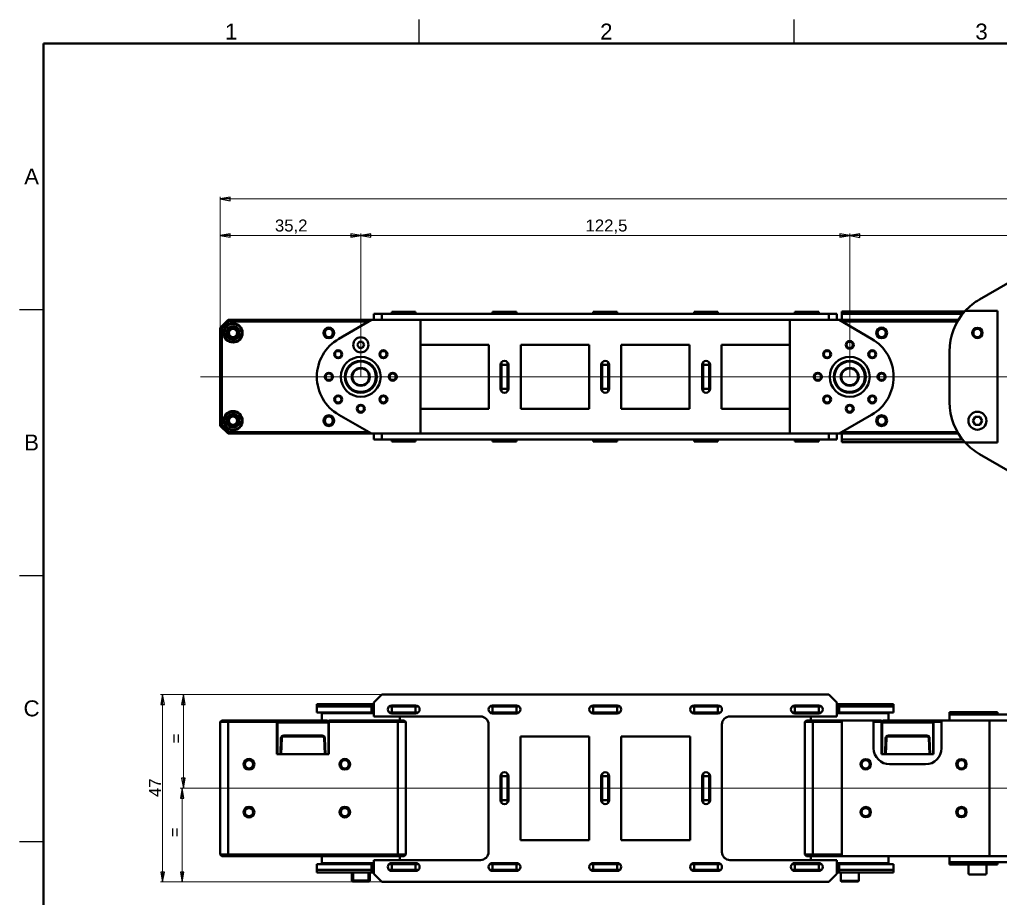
# Model space of a CAD drawing. Header units: millimetres. Extents: x 0 to 590, y 4 to 416.
# Drawn here: x 14 to 259.7, y 195.7 to 416 of the extents above; entities that cross this region are included whole.
import ezdxf

# ---------------------------------------------------------------- set-up
doc = ezdxf.new("R2010")
doc.units = ezdxf.units.MM
doc.linetypes.add('CHAIN', pattern=[0.3543, 0.2362, -0.0295, 0.0591, -0.0295])
for name, color, linetype, lineweight in [('Centerline(INTECO)', 7, 'CHAIN', 18), ('Dimensions(INTECO)', 7, 'Continuous', 25), ('Sketch Geometry(INTECO)', 7, 'Continuous', 50), ('Symbols(INTECO)', 7, 'Continuous', 18)]:
    doc.layers.add(name, color=color, linetype=linetype, lineweight=lineweight)
doc.layers.add('Visible Edges(INTECO)', color=7, linetype='Continuous', lineweight=50, true_color=0x262659)
doc.styles.add('Current-ISO-INTECO', font='arial.ttf')
doc.styles.add('Current-ISO-INTECODimensionsText', font='arial.ttf')
doc.dimstyles.new('ISO - INTECO', dxfattribs={"dimtxt": 3, "dimasz": 2.5, "dimexe": 0.5, "dimexo": 0, "dimgap": 0.4, "dimtad": 1, "dimrnd": 1e-08, "dimzin": 0, "dimtxsty": 'Current-ISO-INTECODimensionsText', "dimblk": 'Filled-3', "dimcen": 0.09, "dimdle": 7, "dimclrd": 7, "dimclre": 7, "dimclrt": 7, "dimadec": 1, "dimazin": 0, "dimtfac": 0.666667, "dimtmove": 0, "dimatfit": 3, "dimfxl": 1, "dimtolj": 1, "dimlwd": 15, "dimlwe": 15, "dimarcsym": 0})

# ---------------------------------------------------------------- blocks, each defined once
blk = doc.blocks.new('Borders INTECO Okvir')
at = {"layer": 'Sketch Geometry(INTECO)', "lineweight": 25}
for p, q in [((114, 416), (114, 410)), ((208, 416), (208, 410)), ((14, 343.33), (20, 343.33)), ((14, 276.67), (20, 276.67)), ((14, 210), (20, 210))]:
    blk.add_line(p, q, dxfattribs=at)
at = {"layer": 'Sketch Geometry(INTECO)'}
for p, q in [((584, 410), (20, 410)), ((20, 410), (20, 10))]:
    blk.add_line(p, q, dxfattribs=at)
at = {"layer": 'Symbols(INTECO)', "color": 7, "char_height": 4, "style": 'Current-ISO-INTECO'}
for s, insert, attachment_point in [('\\fArial|b0|i0;\\H4.0000;1', (67, 415), 2), ('\\fArial|b0|i0;\\H4.0000;2', (161, 415), 2), ('\\fArial|b0|i0;\\H4.0000;3', (255, 415), 2), ('\\fArial|b0|i0;\\H4.0000;A', (17, 376.67), 5), ('\\fArial|b0|i0;\\H4.0000;B', (17, 310), 5), ('\\fArial|b0|i0;\\H4.0000;C', (17, 243.33), 5)]:
    blk.add_mtext(s, dxfattribs=dict(at, insert=insert, attachment_point=attachment_point))
blk = doc.blocks.new('Filled-3')
at = {"color": 0}
for p, q in [((0, 0), (-1, 0.18)), ((-1, 0.18), (-1, -0.18)), ((-1, 0), (0, 0)), ((-1, -0.18), (0, 0))]:
    blk.add_line(p, q, dxfattribs=at)
at = {"color": 0, "flags": 128}
blk.add_lwpolyline([(-1, -0.18), (0, 0), (-1, 0.18), (-1, -0.18)], dxfattribs=at)
at = {"color": 0}
blk.add_solid([(-1, -0.18), (0, 0), (-1, 0.18), (-1, -0.18)], dxfattribs=at)
blk = doc.blocks.new('*D26')
at = {"layer": 'Defpoints', "color": 0, "linetype": 'Continuous', "transparency": 16777216}
for p in [(541.73, 371.06), (541.73, 343.06), (64.23, 338.71)]:
    blk.add_point(p, dxfattribs=at)
at = {"layer": 'Dimensions(INTECO)', "color": 7, "linetype": 'Continuous', "lineweight": 15, "transparency": 16777216}
for p, q in [((64.23, 338.71), (64.23, 371.56)), ((66.73, 371.06), (539.23, 371.06)), ((541.73, 343.06), (541.73, 371.56))]:
    blk.add_line(p, q, dxfattribs=at)
at = {"layer": 'Dimensions(INTECO)', "color": 7, "linetype": 'Continuous', "lineweight": 15, "transparency": 16777216, "xscale": 2.5, "yscale": 2.5, "zscale": 2.5, "rotation": 180}
blk.add_blockref('Filled-3', (64.23, 371.06), dxfattribs=at)
at = {"layer": 'Dimensions(INTECO)', "color": 7, "linetype": 'Continuous', "lineweight": 15, "transparency": 16777216, "xscale": 2.5, "yscale": 2.5, "zscale": 2.5}
blk.add_blockref('Filled-3', (541.73, 371.06), dxfattribs=at)
at = {"layer": 'Dimensions(INTECO)', "color": 7, "linetype": 'Continuous', "lineweight": 18, "transparency": 16777216, "insert": (299.6, 374.53), "char_height": 3, "attachment_point": 1, "style": 'Current-ISO-INTECODimensionsText'}
blk.add_mtext('\\A1;478', dxfattribs=at)
blk = doc.blocks.new('*D27')
at = {"layer": 'Defpoints', "color": 0, "linetype": 'Continuous', "transparency": 16777216}
for p in [(99.48, 361.89), (64.23, 338.71), (99.48, 326.46)]:
    blk.add_point(p, dxfattribs=at)
at = {"layer": 'Dimensions(INTECO)', "color": 7, "linetype": 'Continuous', "lineweight": 15, "transparency": 16777216}
for p, q in [((64.23, 338.71), (64.23, 362.39)), ((66.73, 361.89), (96.98, 361.89)), ((99.48, 326.46), (99.48, 362.39))]:
    blk.add_line(p, q, dxfattribs=at)
at = {"layer": 'Dimensions(INTECO)', "color": 7, "linetype": 'Continuous', "lineweight": 15, "transparency": 16777216, "xscale": 2.5, "yscale": 2.5, "zscale": 2.5, "rotation": 180}
blk.add_blockref('Filled-3', (64.23, 361.89), dxfattribs=at)
at = {"layer": 'Dimensions(INTECO)', "color": 7, "linetype": 'Continuous', "lineweight": 15, "transparency": 16777216, "xscale": 2.5, "yscale": 2.5, "zscale": 2.5}
blk.add_blockref('Filled-3', (99.48, 361.89), dxfattribs=at)
at = {"layer": 'Dimensions(INTECO)', "color": 7, "linetype": 'Continuous', "lineweight": 18, "transparency": 16777216, "insert": (77.97, 365.89), "char_height": 3, "attachment_point": 1, "style": 'Current-ISO-INTECODimensionsText'}
blk.add_mtext('\\A1;35,2', dxfattribs=at)
blk = doc.blocks.new('*D28')
at = {"layer": 'Defpoints', "color": 0, "linetype": 'Continuous', "transparency": 16777216}
for p in [(221.98, 361.89), (99.48, 326.46), (221.98, 326.46)]:
    blk.add_point(p, dxfattribs=at)
at = {"layer": 'Dimensions(INTECO)', "color": 7, "linetype": 'Continuous', "lineweight": 15, "transparency": 16777216}
for p, q in [((99.48, 326.46), (99.48, 362.39)), ((101.98, 361.89), (219.48, 361.89)), ((221.98, 326.46), (221.98, 362.39))]:
    blk.add_line(p, q, dxfattribs=at)
at = {"layer": 'Dimensions(INTECO)', "color": 7, "linetype": 'Continuous', "lineweight": 15, "transparency": 16777216, "xscale": 2.5, "yscale": 2.5, "zscale": 2.5, "rotation": 180}
blk.add_blockref('Filled-3', (99.48, 361.89), dxfattribs=at)
at = {"layer": 'Dimensions(INTECO)', "color": 7, "linetype": 'Continuous', "lineweight": 15, "transparency": 16777216, "xscale": 2.5, "yscale": 2.5, "zscale": 2.5}
blk.add_blockref('Filled-3', (221.98, 361.89), dxfattribs=at)
at = {"layer": 'Dimensions(INTECO)', "color": 7, "linetype": 'Continuous', "lineweight": 18, "transparency": 16777216, "insert": (155.79, 365.89), "char_height": 3, "attachment_point": 1, "style": 'Current-ISO-INTECODimensionsText'}
blk.add_mtext('\\A1;122,5', dxfattribs=at)
blk = doc.blocks.new('*D29')
at = {"layer": 'Defpoints', "color": 0, "linetype": 'Continuous', "transparency": 16777216}
for p in [(358.48, 361.86), (358.48, 350.21), (221.98, 326.46)]:
    blk.add_point(p, dxfattribs=at)
at = {"layer": 'Dimensions(INTECO)', "color": 7, "linetype": 'Continuous', "lineweight": 15, "transparency": 16777216}
for p, q in [((221.98, 326.46), (221.98, 362.36)), ((224.48, 361.86), (355.98, 361.86)), ((358.48, 350.21), (358.48, 362.36))]:
    blk.add_line(p, q, dxfattribs=at)
at = {"layer": 'Dimensions(INTECO)', "color": 7, "linetype": 'Continuous', "lineweight": 15, "transparency": 16777216, "xscale": 2.5, "yscale": 2.5, "zscale": 2.5, "rotation": 180}
blk.add_blockref('Filled-3', (221.98, 361.86), dxfattribs=at)
at = {"layer": 'Dimensions(INTECO)', "color": 7, "linetype": 'Continuous', "lineweight": 15, "transparency": 16777216, "xscale": 2.5, "yscale": 2.5, "zscale": 2.5}
blk.add_blockref('Filled-3', (358.48, 361.86), dxfattribs=at)
at = {"layer": 'Dimensions(INTECO)', "color": 7, "linetype": 'Continuous', "lineweight": 18, "transparency": 16777216, "insert": (285.29, 365.87), "char_height": 3, "attachment_point": 1, "style": 'Current-ISO-INTECODimensionsText'}
blk.add_mtext('\\A1;136,5', dxfattribs=at)
blk = doc.blocks.new('*D36')
at = {"layer": 'Defpoints', "color": 0, "linetype": 'Continuous', "transparency": 16777216}
for p in [(104.73, 246.84), (55.04, 223.34), (59.88, 223.34)]:
    blk.add_point(p, dxfattribs=at)
at = {"layer": 'Dimensions(INTECO)', "color": 7, "linetype": 'Continuous', "lineweight": 15, "transparency": 16777216}
for p, q in [((104.73, 246.84), (54.54, 246.84)), ((55.04, 244.34), (55.04, 225.84)), ((59.88, 223.34), (54.54, 223.34))]:
    blk.add_line(p, q, dxfattribs=at)
at = {"layer": 'Dimensions(INTECO)', "color": 7, "linetype": 'Continuous', "lineweight": 15, "transparency": 16777216, "xscale": 2.5, "yscale": 2.5, "zscale": 2.5}
for p, rotation in [((55.04, 246.84), 90), ((55.04, 223.34), 270)]:
    blk.add_blockref('Filled-3', p, dxfattribs=dict(at, rotation=rotation))
at = {"layer": 'Dimensions(INTECO)', "color": 7, "linetype": 'Continuous', "lineweight": 18, "transparency": 16777216, "insert": (51.64, 233.41), "char_height": 3, "attachment_point": 1, "rotation": 90, "style": 'Current-ISO-INTECODimensionsText'}
blk.add_mtext('\\A1; \\fArial|b0|i0;\\H3.0000;=', dxfattribs=at)
blk = doc.blocks.new('*D37')
at = {"layer": 'Defpoints', "color": 0, "linetype": 'Continuous', "transparency": 16777216}
for p in [(104.73, 246.84), (49.83, 199.84), (104.73, 199.84)]:
    blk.add_point(p, dxfattribs=at)
at = {"layer": 'Dimensions(INTECO)', "color": 7, "linetype": 'Continuous', "lineweight": 15, "transparency": 16777216}
for p, q in [((104.73, 246.84), (49.33, 246.84)), ((49.83, 244.34), (49.83, 202.34)), ((104.73, 199.84), (49.33, 199.84))]:
    blk.add_line(p, q, dxfattribs=at)
at = {"layer": 'Dimensions(INTECO)', "color": 7, "linetype": 'Continuous', "lineweight": 15, "transparency": 16777216, "xscale": 2.5, "yscale": 2.5, "zscale": 2.5}
for p, rotation in [((49.83, 246.84), 90), ((49.83, 199.84), 270)]:
    blk.add_blockref('Filled-3', p, dxfattribs=dict(at, rotation=rotation))
at = {"layer": 'Dimensions(INTECO)', "color": 7, "linetype": 'Continuous', "lineweight": 18, "transparency": 16777216, "insert": (46.43, 221.14), "char_height": 3, "attachment_point": 1, "rotation": 90, "style": 'Current-ISO-INTECODimensionsText'}
blk.add_mtext('\\A1;47', dxfattribs=at)
blk = doc.blocks.new('*D38')
at = {"layer": 'Defpoints', "color": 0, "linetype": 'Continuous', "transparency": 16777216}
for p in [(59.88, 223.34), (54.72, 199.84), (104.73, 199.84)]:
    blk.add_point(p, dxfattribs=at)
at = {"layer": 'Dimensions(INTECO)', "color": 7, "linetype": 'Continuous', "lineweight": 15, "transparency": 16777216}
for p, q in [((59.88, 223.34), (54.22, 223.34)), ((54.72, 220.84), (54.72, 202.34)), ((104.73, 199.84), (54.22, 199.84))]:
    blk.add_line(p, q, dxfattribs=at)
at = {"layer": 'Dimensions(INTECO)', "color": 7, "linetype": 'Continuous', "lineweight": 15, "transparency": 16777216, "xscale": 2.5, "yscale": 2.5, "zscale": 2.5}
for p, rotation in [((54.72, 223.34), 90), ((54.72, 199.84), 270)]:
    blk.add_blockref('Filled-3', p, dxfattribs=dict(at, rotation=rotation))
at = {"layer": 'Dimensions(INTECO)', "color": 7, "linetype": 'Continuous', "lineweight": 18, "transparency": 16777216, "insert": (51.32, 209.91), "char_height": 3, "attachment_point": 1, "rotation": 90, "style": 'Current-ISO-INTECODimensionsText'}
blk.add_mtext('\\A1; \\fArial|b0|i0;\\H3.0000;=', dxfattribs=at)

msp = doc.modelspace()

# ---------------------------------------------------------------- linework, layer by layer
at = {"layer": 'Centerline(INTECO)', "linetype": 'Continuous'}
for p, q in [((548.296, 326.465), (59.358, 326.465)), ((547.774, 223.345), (59.879, 223.345))]:
    msp.add_line(p, q, dxfattribs=at)
at = {"layer": 'Visible Edges(INTECO)'}
for p, q in [((261.627, 349.965), (254.476, 345.836)), ((104.726, 342.215), (102.726, 342.215)), ((102.726, 342.215), (102.726, 340.715)), ((104.726, 340.715), (104.726, 342.215)), ((216.726, 342.215), (104.726, 342.215)), ((107.226, 342.215), (107.226, 342.715)), ((113.226, 342.715), (107.226, 342.715)), ((113.226, 342.215), (113.226, 342.715)), ((132.476, 342.215), (132.476, 342.715)), ((138.476, 342.715), (132.476, 342.715)), ((138.476, 342.215), (138.476, 342.715)), ((157.726, 342.215), (157.726, 342.715)), ((163.726, 342.715), (157.726, 342.715)), ((163.726, 342.215), (163.726, 342.715)), ((182.976, 342.215), (182.976, 342.715)), ((188.976, 342.715), (182.976, 342.715)), ((188.976, 342.215), (188.976, 342.715)), ((208.226, 342.215), (208.226, 342.715)), ((214.226, 342.715), (208.226, 342.715)), ((214.226, 342.215), (214.226, 342.715)), ((218.726, 342.215), (216.726, 342.215)), ((216.726, 342.215), (216.726, 340.715)), ((218.726, 340.715), (218.726, 342.215)), ((250.768, 342.815), (219.976, 342.815)), ((219.976, 342.815), (219.976, 342.215)), ((250.262, 342.215), (219.976, 342.215)), ((219.976, 342.215), (219.976, 340.715)), ((250.262, 342.215), (219.976, 342.215)), ((258.976, 342.965), (250.903, 342.965)), ((258.976, 342.965), (258.976, 309.965)), ((66.226, 340.715), (64.226, 338.715)), ((66.392, 340.315), (64.626, 338.549)), ((66.226, 340.715), (66.392, 340.315)), ((102.158, 340.715), (66.226, 340.715)), ((101.465, 340.315), (66.392, 340.315)), ((102.158, 340.715), (93.976, 335.991)), ((102.726, 340.715), (102.158, 340.715)), ((102.726, 340.715), (104.726, 340.715)), ((216.726, 340.715), (104.726, 340.715)), ((114.476, 312.215), (114.476, 340.715)), ((206.976, 340.715), (206.976, 312.215)), ((216.726, 340.715), (218.726, 340.715)), ((219.295, 340.715), (218.726, 340.715)), ((219.976, 340.715), (219.295, 340.715)), ((227.476, 335.991), (219.295, 340.715)), ((249.206, 340.715), (219.976, 340.715)), ((248.968, 340.315), (219.988, 340.315)), ((64.226, 338.715), (64.226, 314.215)), ((64.226, 338.715), (64.626, 338.549)), ((64.626, 338.549), (64.626, 314.38)), ((98.61, 334.465), (99.043, 335.215)), ((99.043, 333.715), (98.61, 334.465)), ((99.043, 335.215), (99.909, 335.215)), ((99.909, 335.215), (100.342, 334.465)), ((100.342, 334.465), (99.909, 333.715)), ((114.476, 334.465), (131.601, 334.465)), ((131.601, 334.465), (131.601, 318.465)), ((139.601, 334.465), (156.726, 334.465)), ((139.601, 318.465), (139.601, 334.465)), ((156.726, 334.465), (156.726, 318.465)), ((164.726, 318.465), (164.726, 334.465)), ((164.726, 334.465), (181.851, 334.465)), ((181.851, 334.465), (181.851, 318.465)), ((189.851, 318.465), (189.851, 334.465)), ((189.851, 334.465), (206.976, 334.465)), ((99.909, 333.715), (99.043, 333.715)), ((246.976, 332.846), (246.976, 320.083)), ((134.476, 323.465), (134.476, 329.465)), ((134.726, 329.465), (134.726, 330.126)), ((136.226, 329.465), (134.726, 329.465)), ((134.726, 323.465), (134.726, 329.465)), ((136.226, 330.126), (136.226, 329.465)), ((136.226, 329.465), (136.226, 323.465)), ((136.476, 329.465), (136.476, 323.465)), ((159.726, 323.465), (159.726, 329.465)), ((159.976, 329.465), (159.976, 330.126)), ((161.476, 329.465), (159.976, 329.465)), ((159.976, 323.465), (159.976, 329.465)), ((161.476, 330.126), (161.476, 329.465)), ((161.476, 329.465), (161.476, 323.465)), ((161.726, 329.465), (161.726, 323.465)), ((184.976, 323.465), (184.976, 329.465)), ((185.226, 329.465), (185.226, 330.126)), ((186.726, 329.465), (185.226, 329.465)), ((185.226, 323.465), (185.226, 329.465)), ((186.726, 330.126), (186.726, 329.465)), ((186.726, 329.465), (186.726, 323.465)), ((186.976, 329.465), (186.976, 323.465)), ((134.726, 322.803), (134.726, 323.465)), ((136.226, 323.465), (134.726, 323.465)), ((136.226, 323.465), (136.226, 322.803)), ((159.976, 322.803), (159.976, 323.465)), ((161.476, 323.465), (159.976, 323.465)), ((161.476, 323.465), (161.476, 322.803)), ((185.226, 322.803), (185.226, 323.465)), ((186.726, 323.465), (185.226, 323.465)), ((186.726, 323.465), (186.726, 322.803)), ((131.601, 318.465), (114.476, 318.465)), ((156.726, 318.465), (139.601, 318.465)), ((181.851, 318.465), (164.726, 318.465)), ((206.976, 318.465), (189.851, 318.465)), ((93.976, 316.938), (102.158, 312.215)), ((219.295, 312.215), (227.476, 316.938)), ((252.822, 315.465), (253.399, 316.465)), ((253.399, 314.465), (252.822, 315.465)), ((253.399, 316.465), (254.554, 316.465)), ((254.554, 316.465), (255.131, 315.465)), ((255.131, 315.465), (254.554, 314.465)), ((64.226, 314.215), (64.626, 314.38)), ((64.226, 314.215), (66.226, 312.215)), ((64.626, 314.38), (66.392, 312.615)), ((66.226, 312.215), (66.392, 312.615)), ((66.226, 312.215), (102.158, 312.215)), ((66.392, 312.615), (101.465, 312.615)), ((102.158, 312.215), (102.726, 312.215)), ((104.726, 312.215), (102.726, 312.215)), ((102.726, 312.215), (102.726, 310.715)), ((104.726, 310.715), (104.726, 312.215)), ((216.726, 312.215), (104.726, 312.215)), ((218.726, 312.215), (216.726, 312.215)), ((216.726, 312.215), (216.726, 310.715)), ((218.726, 310.715), (218.726, 312.215)), ((218.726, 312.215), (219.295, 312.215)), ((219.295, 312.215), (219.976, 312.215)), ((249.206, 312.215), (219.976, 312.215)), ((219.976, 312.215), (219.976, 310.715)), ((219.988, 312.615), (248.968, 312.615)), ((254.554, 314.465), (253.399, 314.465)), ((102.726, 310.715), (104.726, 310.715)), ((216.726, 310.715), (104.726, 310.715)), ((107.226, 310.715), (107.226, 310.215)), ((113.226, 310.215), (107.226, 310.215)), ((113.226, 310.715), (113.226, 310.215)), ((132.476, 310.715), (132.476, 310.215)), ((138.476, 310.215), (132.476, 310.215)), ((138.476, 310.715), (138.476, 310.215)), ((157.726, 310.715), (157.726, 310.215)), ((163.726, 310.215), (157.726, 310.215)), ((163.726, 310.715), (163.726, 310.215)), ((182.976, 310.715), (182.976, 310.215)), ((188.976, 310.215), (182.976, 310.215)), ((188.976, 310.715), (188.976, 310.215)), ((208.226, 310.715), (208.226, 310.215)), ((214.226, 310.215), (208.226, 310.215)), ((214.226, 310.715), (214.226, 310.215)), ((216.726, 310.715), (218.726, 310.715)), ((250.262, 310.715), (219.976, 310.715)), ((250.262, 310.715), (219.976, 310.715)), ((219.976, 310.715), (219.976, 310.115)), ((250.768, 310.115), (219.976, 310.115)), ((250.903, 309.965), (258.976, 309.965)), ((254.476, 307.093), (261.627, 302.965)), ((102.726, 244.845), (104.726, 246.845)), ((104.726, 246.845), (216.726, 246.845)), ((216.726, 246.845), (218.726, 244.845)), ((88.476, 244.445), (93.976, 244.445)), ((88.476, 244.445), (88.476, 243.845)), ((93.976, 243.845), (88.476, 243.845)), ((88.476, 243.845), (88.476, 242.345)), ((88.476, 243.845), (93.976, 243.845)), ((102.158, 244.445), (93.976, 244.445)), ((93.976, 243.845), (102.158, 243.845)), ((102.158, 243.845), (93.976, 243.845)), ((102.158, 244.445), (102.158, 243.845)), ((102.726, 244.445), (102.158, 244.445)), ((102.158, 243.845), (102.726, 243.845)), ((102.158, 243.845), (102.158, 242.345)), ((102.726, 243.845), (102.158, 243.845)), ((102.726, 241.345), (102.726, 244.845)), ((106.565, 243.845), (107.226, 243.845)), ((107.226, 243.845), (106.565, 243.845)), ((107.226, 244.095), (113.226, 244.095)), ((107.226, 242.345), (107.226, 243.845)), ((107.226, 243.845), (113.226, 243.845)), ((113.226, 243.845), (113.226, 242.345)), ((113.226, 243.845), (113.888, 243.845)), ((113.888, 243.845), (113.226, 243.845)), ((131.815, 243.845), (132.476, 243.845)), ((132.476, 244.095), (138.476, 244.095)), ((132.476, 242.345), (132.476, 243.845)), ((132.476, 243.845), (138.476, 243.845)), ((134.726, 243.845), (134.726, 244.095)), ((136.226, 244.095), (136.226, 243.845)), ((138.476, 243.845), (138.476, 242.345)), ((138.476, 243.845), (139.138, 243.845)), ((157.065, 243.845), (157.726, 243.845)), ((157.726, 244.095), (163.726, 244.095)), ((157.726, 242.345), (157.726, 243.845)), ((157.726, 243.845), (163.726, 243.845)), ((159.976, 243.845), (159.976, 244.095)), ((161.476, 244.095), (161.476, 243.845)), ((163.726, 243.845), (163.726, 242.345)), ((163.726, 243.845), (164.388, 243.845)), ((182.315, 243.845), (182.976, 243.845)), ((182.976, 244.095), (188.976, 244.095)), ((182.976, 242.345), (182.976, 243.845)), ((182.976, 243.845), (188.976, 243.845)), ((185.226, 243.845), (185.226, 244.095)), ((186.726, 244.095), (186.726, 243.845)), ((188.976, 243.845), (188.976, 242.345)), ((188.976, 243.845), (189.638, 243.845)), ((207.565, 243.845), (208.226, 243.845)), ((208.226, 243.845), (207.565, 243.845)), ((208.226, 244.095), (214.226, 244.095)), ((208.226, 242.345), (208.226, 243.845)), ((208.226, 243.845), (214.226, 243.845)), ((214.226, 243.845), (214.226, 242.345)), ((214.226, 243.845), (214.888, 243.845)), ((214.888, 243.845), (214.226, 243.845)), ((218.726, 244.845), (218.726, 241.345)), ((219.295, 244.445), (218.726, 244.445)), ((218.726, 243.845), (219.295, 243.845)), ((219.295, 243.845), (218.726, 243.845)), ((227.476, 244.445), (219.295, 244.445)), ((219.295, 244.445), (219.295, 243.845)), ((219.295, 243.845), (219.295, 242.345)), ((219.295, 243.845), (227.476, 243.845)), ((227.476, 243.845), (219.295, 243.845)), ((227.476, 244.445), (232.976, 244.445)), ((232.976, 243.845), (227.476, 243.845)), ((227.476, 243.845), (232.976, 243.845)), ((232.976, 244.445), (232.976, 243.845)), ((232.976, 243.845), (232.976, 242.345)), ((88.476, 242.345), (93.976, 242.345)), ((89.926, 242.345), (89.726, 242.145)), ((89.726, 242.145), (102.726, 242.145)), ((89.726, 240.345), (89.726, 242.145)), ((102.158, 242.345), (93.976, 242.345)), ((102.726, 242.345), (102.158, 242.345)), ((102.726, 241.345), (129.476, 241.345)), ((107.226, 242.345), (106.565, 242.345)), ((106.914, 242.145), (109.226, 242.145)), ((113.226, 242.345), (107.226, 242.345)), ((113.226, 242.095), (107.226, 242.095)), ((109.026, 242.345), (109.226, 242.145)), ((109.226, 242.095), (109.226, 242.145)), ((109.226, 240.345), (109.226, 241.345)), ((113.888, 242.345), (113.226, 242.345)), ((132.476, 242.345), (131.815, 242.345)), ((138.476, 242.345), (132.476, 242.345)), ((138.476, 242.095), (132.476, 242.095)), ((134.726, 242.345), (134.726, 242.095)), ((136.226, 242.095), (136.226, 242.345)), ((139.138, 242.345), (138.476, 242.345)), ((157.726, 242.345), (157.065, 242.345)), ((163.726, 242.345), (157.726, 242.345)), ((163.726, 242.095), (157.726, 242.095)), ((159.976, 242.345), (159.976, 242.095)), ((161.476, 242.095), (161.476, 242.345)), ((164.388, 242.345), (163.726, 242.345)), ((182.976, 242.345), (182.315, 242.345)), ((188.976, 242.345), (182.976, 242.345)), ((188.976, 242.095), (182.976, 242.095)), ((185.226, 242.345), (185.226, 242.095)), ((186.726, 242.095), (186.726, 242.345)), ((189.638, 242.345), (188.976, 242.345)), ((191.976, 241.345), (218.726, 241.345)), ((208.226, 242.345), (207.565, 242.345)), ((214.226, 242.345), (208.226, 242.345)), ((214.226, 242.095), (208.226, 242.095)), ((212.426, 242.345), (212.226, 242.145)), ((212.226, 242.145), (214.539, 242.145)), ((212.226, 242.095), (212.226, 242.145)), ((212.226, 240.345), (212.226, 241.345)), ((214.888, 242.345), (214.226, 242.345)), ((219.295, 242.345), (218.726, 242.345)), ((218.726, 242.145), (231.726, 242.145)), ((227.476, 242.345), (219.295, 242.345)), ((227.476, 242.345), (232.976, 242.345)), ((231.526, 242.345), (231.726, 242.145)), ((231.726, 240.345), (231.726, 242.145)), ((250.903, 242.445), (246.976, 242.445)), ((246.976, 242.445), (246.976, 241.845)), ((254.476, 241.845), (246.976, 241.845)), ((246.976, 241.845), (246.976, 240.345)), ((246.976, 241.845), (250.903, 241.845)), ((250.903, 241.845), (250.903, 242.445)), ((250.903, 242.445), (258.976, 242.445)), ((254.476, 241.845), (261.627, 241.845)), ((258.976, 242.445), (258.976, 241.845)), ((64.226, 239.945), (64.626, 240.345)), ((64.226, 206.745), (64.226, 239.945)), ((64.226, 239.945), (66.226, 239.945)), ((64.626, 240.345), (66.392, 240.345)), ((66.226, 239.945), (66.392, 240.345)), ((66.226, 206.745), (66.226, 239.945)), ((66.226, 239.945), (78.476, 239.945)), ((66.392, 240.345), (78.476, 240.345)), ((78.476, 240.345), (78.776, 240.345)), ((78.476, 240.345), (78.476, 239.945)), ((78.476, 231.845), (78.476, 239.945)), ((78.776, 240.345), (78.576, 240.145)), ((78.576, 239.845), (78.576, 240.145)), ((78.576, 231.895), (78.576, 239.845)), ((78.576, 239.845), (91.376, 239.845)), ((78.776, 240.345), (91.176, 240.345)), ((91.376, 240.145), (91.176, 240.345)), ((91.376, 240.145), (91.376, 239.845)), ((91.376, 231.895), (91.376, 239.845)), ((91.476, 240.345), (108.561, 240.345)), ((91.476, 239.945), (91.476, 240.345)), ((91.476, 239.945), (108.726, 239.945)), ((91.476, 239.945), (91.476, 231.845)), ((108.561, 240.345), (110.326, 240.345)), ((108.726, 239.945), (108.561, 240.345)), ((108.726, 206.745), (108.726, 239.945)), ((108.726, 239.945), (110.726, 239.945)), ((110.726, 239.945), (110.326, 240.345)), ((110.726, 206.745), (110.726, 239.945)), ((131.476, 239.345), (131.476, 207.345)), ((189.976, 207.345), (189.976, 239.345)), ((210.726, 239.945), (211.126, 240.345)), ((210.726, 206.745), (210.726, 239.945)), ((210.726, 239.945), (212.726, 239.945)), ((211.126, 240.345), (212.892, 240.345)), ((212.726, 239.945), (212.892, 240.345)), ((212.726, 239.945), (219.976, 239.945)), ((212.726, 206.745), (212.726, 239.945)), ((212.892, 240.345), (219.976, 240.345)), ((219.976, 240.345), (227.976, 240.345)), ((219.976, 206.345), (219.976, 240.345)), ((227.976, 240.345), (229.976, 240.345)), ((227.976, 233.345), (227.976, 240.345)), ((227.976, 239.945), (229.976, 239.945)), ((229.976, 240.345), (229.976, 239.945)), ((229.976, 231.845), (229.976, 239.945)), ((230.276, 240.345), (230.076, 240.145)), ((230.076, 239.845), (230.076, 240.145)), ((230.076, 231.895), (230.076, 239.845)), ((230.076, 239.845), (242.876, 239.845)), ((230.276, 240.345), (242.676, 240.345)), ((242.676, 240.345), (242.976, 240.345)), ((242.876, 240.145), (242.676, 240.345)), ((242.876, 240.145), (242.876, 239.845)), ((242.876, 231.895), (242.876, 239.845)), ((242.976, 240.345), (244.976, 240.345)), ((242.976, 239.945), (242.976, 240.345)), ((242.976, 239.945), (244.976, 239.945)), ((242.976, 239.945), (242.976, 231.845)), ((244.976, 240.345), (244.976, 233.345)), ((244.976, 240.345), (250.768, 240.345)), ((250.768, 240.345), (254.476, 240.345)), ((261.627, 240.345), (254.476, 240.345)), ((256.976, 240.345), (256.976, 206.345)), ((80.161, 236.545), (89.791, 236.545)), ((80.161, 236.345), (89.791, 236.345)), ((91.476, 238.345), (91.376, 238.345)), ((91.376, 237.145), (91.476, 237.145)), ((91.376, 236.745), (91.476, 236.745)), ((139.476, 236.345), (156.726, 236.345)), ((139.476, 210.345), (139.476, 236.345)), ((156.726, 236.345), (156.726, 210.345)), ((164.726, 210.345), (164.726, 236.345)), ((164.726, 236.345), (181.976, 236.345)), ((181.976, 236.345), (181.976, 210.345)), ((230.076, 238.345), (229.976, 238.345)), ((229.976, 237.145), (230.076, 237.145)), ((229.976, 236.745), (230.076, 236.745)), ((231.661, 236.545), (241.291, 236.545)), ((231.661, 236.345), (241.291, 236.345)), ((79.323, 231.895), (79.462, 235.869)), ((79.523, 231.895), (79.662, 235.862)), ((90.291, 235.862), (90.43, 231.895)), ((90.491, 235.869), (90.63, 231.895)), ((230.823, 231.895), (230.962, 235.869)), ((231.023, 231.895), (231.162, 235.862)), ((241.791, 235.862), (241.93, 231.895)), ((241.991, 235.869), (242.13, 231.895)), ((78.476, 231.845), (91.476, 231.845)), ((78.576, 231.845), (78.576, 231.895)), ((78.576, 231.895), (79.323, 231.895)), ((79.323, 231.895), (79.523, 231.895)), ((79.522, 231.845), (79.523, 231.895)), ((90.431, 231.845), (90.43, 231.895)), ((90.63, 231.895), (90.43, 231.895)), ((90.63, 231.895), (91.376, 231.895)), ((91.376, 231.845), (91.376, 231.895)), ((242.976, 231.845), (229.976, 231.845)), ((230.076, 231.845), (230.076, 231.895)), ((230.823, 231.895), (230.076, 231.895)), ((230.823, 231.895), (231.023, 231.895)), ((231.022, 231.845), (231.023, 231.895)), ((241.931, 231.845), (241.93, 231.895)), ((242.13, 231.895), (241.93, 231.895)), ((242.876, 231.895), (242.13, 231.895)), ((242.876, 231.845), (242.876, 231.895)), ((240.976, 229.345), (231.976, 229.345)), ((134.476, 220.345), (134.476, 226.345)), ((134.726, 226.345), (134.726, 227.006)), ((134.726, 226.345), (136.226, 226.345)), ((134.726, 220.345), (134.726, 226.345)), ((136.226, 227.006), (136.226, 226.345)), ((136.226, 226.345), (136.226, 220.345)), ((136.476, 226.345), (136.476, 220.345)), ((159.726, 220.345), (159.726, 226.345)), ((159.976, 226.345), (159.976, 227.006)), ((159.976, 226.345), (161.476, 226.345)), ((159.976, 220.345), (159.976, 226.345)), ((161.476, 227.006), (161.476, 226.345)), ((161.476, 226.345), (161.476, 220.345)), ((161.726, 226.345), (161.726, 220.345)), ((184.976, 220.345), (184.976, 226.345)), ((185.226, 226.345), (185.226, 227.006)), ((185.226, 226.345), (186.726, 226.345)), ((185.226, 220.345), (185.226, 226.345)), ((186.726, 227.006), (186.726, 226.345)), ((186.726, 226.345), (186.726, 220.345)), ((186.976, 226.345), (186.976, 220.345)), ((134.726, 219.683), (134.726, 220.345)), ((136.226, 220.345), (134.726, 220.345)), ((136.226, 220.345), (136.226, 219.683)), ((159.976, 219.683), (159.976, 220.345)), ((161.476, 220.345), (159.976, 220.345)), ((161.476, 220.345), (161.476, 219.683)), ((185.226, 219.683), (185.226, 220.345)), ((186.726, 220.345), (185.226, 220.345)), ((186.726, 220.345), (186.726, 219.683)), ((156.726, 210.345), (139.476, 210.345)), ((181.976, 210.345), (164.726, 210.345)), ((64.226, 206.745), (64.626, 206.345)), ((66.226, 206.745), (64.226, 206.745)), ((66.226, 206.745), (66.392, 206.345)), ((108.726, 206.745), (66.226, 206.745)), ((108.726, 206.745), (108.561, 206.345)), ((110.726, 206.745), (108.726, 206.745)), ((110.726, 206.745), (110.326, 206.345)), ((210.726, 206.745), (211.126, 206.345)), ((212.726, 206.745), (210.726, 206.745)), ((219.976, 206.745), (212.726, 206.745)), ((212.726, 206.745), (212.892, 206.345)), ((66.392, 206.345), (64.626, 206.345)), ((108.561, 206.345), (66.392, 206.345)), ((93.976, 204.345), (88.476, 204.345)), ((88.476, 204.345), (88.476, 202.845)), ((89.726, 204.545), (89.726, 206.345)), ((89.726, 204.545), (102.726, 204.545)), ((89.926, 204.345), (89.726, 204.545)), ((93.976, 204.345), (102.158, 204.345)), ((102.158, 204.345), (102.726, 204.345)), ((102.158, 204.345), (102.158, 202.845)), ((129.476, 205.345), (102.726, 205.345)), ((102.726, 201.845), (102.726, 205.345)), ((106.565, 204.345), (107.226, 204.345)), ((106.914, 204.545), (109.226, 204.545)), ((107.226, 204.595), (113.226, 204.595)), ((107.226, 202.845), (107.226, 204.345)), ((107.226, 204.345), (113.226, 204.345)), ((110.326, 206.345), (108.561, 206.345)), ((109.026, 204.345), (109.226, 204.545)), ((109.226, 205.345), (109.226, 206.345)), ((109.226, 204.545), (109.226, 204.595)), ((113.226, 204.345), (113.226, 202.845)), ((113.226, 204.345), (113.888, 204.345)), ((131.815, 204.345), (132.476, 204.345)), ((132.476, 204.595), (138.476, 204.595)), ((132.476, 202.845), (132.476, 204.345)), ((132.476, 204.345), (138.476, 204.345)), ((134.726, 204.595), (134.726, 204.345)), ((136.226, 204.345), (136.226, 204.595)), ((138.476, 204.345), (138.476, 202.845)), ((138.476, 204.345), (139.138, 204.345)), ((157.065, 204.345), (157.726, 204.345)), ((157.726, 204.595), (163.726, 204.595)), ((157.726, 202.845), (157.726, 204.345)), ((157.726, 204.345), (163.726, 204.345)), ((159.976, 204.595), (159.976, 204.345)), ((161.476, 204.345), (161.476, 204.595)), ((163.726, 204.345), (163.726, 202.845)), ((163.726, 204.345), (164.388, 204.345)), ((182.315, 204.345), (182.976, 204.345)), ((182.976, 204.595), (188.976, 204.595)), ((182.976, 202.845), (182.976, 204.345)), ((182.976, 204.345), (188.976, 204.345)), ((185.226, 204.595), (185.226, 204.345)), ((186.726, 204.345), (186.726, 204.595)), ((188.976, 204.345), (188.976, 202.845)), ((188.976, 204.345), (189.638, 204.345)), ((218.726, 205.345), (191.976, 205.345)), ((207.565, 204.345), (208.226, 204.345)), ((208.226, 204.595), (214.226, 204.595)), ((208.226, 202.845), (208.226, 204.345)), ((208.226, 204.345), (214.226, 204.345)), ((212.892, 206.345), (211.126, 206.345)), ((212.226, 205.345), (212.226, 206.345)), ((212.226, 204.545), (212.226, 204.595)), ((212.226, 204.545), (214.539, 204.545)), ((212.426, 204.345), (212.226, 204.545)), ((219.976, 206.345), (212.892, 206.345)), ((214.226, 204.345), (214.226, 202.845)), ((214.226, 204.345), (214.888, 204.345)), ((218.726, 205.345), (218.726, 201.845)), ((218.726, 204.545), (231.726, 204.545)), ((218.726, 204.345), (219.295, 204.345)), ((219.295, 204.345), (219.295, 202.845)), ((219.295, 204.345), (227.476, 204.345)), ((250.768, 206.345), (219.976, 206.345)), ((232.976, 204.345), (227.476, 204.345)), ((231.526, 204.345), (231.726, 204.545)), ((231.726, 204.545), (231.726, 206.345)), ((232.976, 204.345), (232.976, 202.845)), ((246.976, 206.345), (246.976, 204.845)), ((246.976, 204.845), (254.476, 204.845)), ((250.903, 204.845), (246.976, 204.845)), ((246.976, 204.845), (246.976, 204.245)), ((246.976, 204.245), (250.903, 204.245)), ((254.476, 206.345), (250.768, 206.345)), ((250.903, 204.245), (250.903, 204.845)), ((258.976, 204.245), (250.903, 204.245)), ((251.726, 201.995), (251.726, 204.245)), ((254.476, 206.345), (261.627, 206.345)), ((261.627, 204.845), (254.476, 204.845)), ((256.226, 201.995), (256.226, 204.245)), ((258.976, 204.845), (258.976, 204.245)), ((88.476, 202.845), (93.976, 202.845)), ((88.476, 202.845), (93.976, 202.845)), ((88.476, 202.845), (88.476, 202.245)), ((88.476, 202.245), (93.976, 202.245)), ((102.158, 202.845), (93.976, 202.845)), ((102.158, 202.845), (93.976, 202.845)), ((102.158, 202.245), (93.976, 202.245)), ((97.226, 202.245), (97.226, 200.095)), ((97.576, 200.445), (97.576, 202.245)), ((101.376, 200.445), (101.376, 202.245)), ((101.726, 202.245), (101.726, 200.095)), ((102.726, 202.845), (102.158, 202.845)), ((102.158, 202.845), (102.158, 202.245)), ((102.726, 202.845), (102.158, 202.845)), ((102.726, 202.245), (102.158, 202.245)), ((104.726, 199.845), (102.726, 201.845)), ((107.226, 202.845), (106.565, 202.845)), ((107.226, 202.845), (106.565, 202.845)), ((113.226, 202.845), (107.226, 202.845)), ((113.226, 202.595), (107.226, 202.595)), ((113.888, 202.845), (113.226, 202.845)), ((113.888, 202.845), (113.226, 202.845)), ((132.476, 202.845), (131.815, 202.845)), ((138.476, 202.845), (132.476, 202.845)), ((138.476, 202.595), (132.476, 202.595)), ((134.726, 202.595), (134.726, 202.845)), ((136.226, 202.845), (136.226, 202.595)), ((139.138, 202.845), (138.476, 202.845)), ((157.726, 202.845), (157.065, 202.845)), ((163.726, 202.845), (157.726, 202.845)), ((163.726, 202.595), (157.726, 202.595)), ((159.976, 202.595), (159.976, 202.845)), ((161.476, 202.845), (161.476, 202.595)), ((164.388, 202.845), (163.726, 202.845)), ((182.976, 202.845), (182.315, 202.845)), ((188.976, 202.845), (182.976, 202.845)), ((188.976, 202.595), (182.976, 202.595)), ((185.226, 202.595), (185.226, 202.845)), ((186.726, 202.845), (186.726, 202.595)), ((189.638, 202.845), (188.976, 202.845)), ((208.226, 202.845), (207.565, 202.845)), ((208.226, 202.845), (207.565, 202.845)), ((214.226, 202.845), (208.226, 202.845)), ((214.226, 202.595), (208.226, 202.595)), ((214.888, 202.845), (214.226, 202.845)), ((214.888, 202.845), (214.226, 202.845)), ((218.726, 201.845), (216.726, 199.845)), ((219.295, 202.845), (218.726, 202.845)), ((219.295, 202.845), (218.726, 202.845)), ((219.295, 202.245), (218.726, 202.245)), ((227.476, 202.845), (219.295, 202.845)), ((227.476, 202.845), (219.295, 202.845)), ((219.295, 202.845), (219.295, 202.245)), ((227.476, 202.245), (219.295, 202.245)), ((219.726, 202.245), (219.726, 200.095)), ((224.226, 202.245), (224.226, 200.095)), ((227.476, 202.845), (232.976, 202.845)), ((227.476, 202.845), (232.976, 202.845)), ((227.476, 202.245), (232.976, 202.245)), ((232.976, 202.845), (232.976, 202.245)), ((255.976, 201.745), (251.976, 201.745)), ((97.226, 200.095), (101.726, 200.095)), ((97.376, 199.945), (97.226, 200.095)), ((97.376, 199.945), (101.576, 199.945)), ((101.176, 200.245), (97.776, 200.245)), ((101.576, 199.945), (101.726, 200.095)), ((216.726, 199.845), (104.726, 199.845)), ((219.726, 200.095), (224.226, 200.095)), ((219.876, 199.945), (219.726, 200.095)), ((219.876, 199.945), (224.076, 199.945)), ((224.076, 199.945), (224.226, 200.095))]:
    msp.add_line(p, q, dxfattribs=at)
for centre, radius in [((67.476, 337.465), 2.4), ((67.476, 337.465), 2.25), ((67.476, 337.465), 1.7), ((67.476, 337.465), 1.5), ((67.476, 337.465), 1.4), ((67.476, 337.465), 1.3), ((67.476, 337.465), 1.025), ((91.476, 337.465), 1.35), ((91.476, 337.465), 1.025), ((229.976, 337.465), 1.35), ((229.976, 337.465), 1.025), ((253.976, 337.465), 1.3), ((253.976, 337.465), 1.025), ((99.476, 334.465), 1.9), ((221.976, 334.465), 1), ((221.976, 334.465), 0.8), ((93.82, 332.121), 1), ((93.82, 332.121), 0.8), ((105.133, 332.121), 1), ((105.133, 332.121), 0.8), ((216.32, 332.121), 1), ((216.32, 332.121), 0.8), ((227.633, 332.121), 1), ((227.633, 332.121), 0.8), ((99.476, 326.465), 5), ((99.476, 326.465), 4), ((99.476, 326.465), 3.8), ((221.976, 326.465), 5), ((221.976, 326.465), 4), ((221.976, 326.465), 3.8), ((91.476, 326.465), 1), ((91.476, 326.465), 0.8), ((99.476, 326.465), 2.25), ((99.476, 326.465), 2.1), ((107.476, 326.465), 1), ((107.476, 326.465), 0.8), ((213.976, 326.465), 1), ((213.976, 326.465), 0.8), ((221.976, 326.465), 2.25), ((221.976, 326.465), 2.1), ((229.976, 326.465), 1), ((229.976, 326.465), 0.8), ((93.82, 320.808), 1), ((93.82, 320.808), 0.8), ((99.476, 318.465), 1), ((105.133, 320.808), 1), ((105.133, 320.808), 0.8), ((216.32, 320.808), 1), ((216.32, 320.808), 0.8), ((221.976, 318.465), 1), ((227.633, 320.808), 1), ((227.633, 320.808), 0.8), ((67.476, 315.465), 2.4), ((67.476, 315.465), 2.25), ((67.476, 315.465), 1.7), ((99.476, 318.465), 0.8), ((221.976, 318.465), 0.8), ((253.976, 315.465), 2.25), ((67.476, 315.465), 1.5), ((67.476, 315.465), 1.4), ((67.476, 315.465), 1.3), ((67.476, 315.465), 1.025), ((91.476, 315.465), 1.35), ((91.476, 315.465), 1.025), ((229.976, 315.465), 1.35), ((229.976, 315.465), 1.025), ((71.476, 229.345), 1.35), ((71.476, 229.345), 1.025), ((95.476, 229.345), 1.35), ((95.476, 229.345), 1.025), ((225.976, 229.345), 1.3), ((225.976, 229.345), 1.025), ((249.976, 229.345), 1.3), ((249.976, 229.345), 1.025), ((71.476, 217.345), 1.35), ((71.476, 217.345), 1.025), ((95.476, 217.345), 1.35), ((95.476, 217.345), 1.025), ((225.976, 217.345), 1.3), ((225.976, 217.345), 1.025), ((249.976, 217.345), 1.3), ((249.976, 217.345), 1.025)]:
    msp.add_circle(centre, radius, dxfattribs=at)
for centre, radius, start, end in [((261.976, 332.846), 15, 120, 137.57793), ((261.976, 332.846), 15, 137.57793, 180), ((99.476, 326.465), 11, 120, 240), ((221.976, 326.465), 11, 300, 60), ((135.476, 329.465), 1, 0, 180), ((160.726, 329.465), 1, 0, 180), ((185.976, 329.465), 1, 0, 180), ((135.476, 323.465), 1, 180, 0), ((160.726, 323.465), 1, 180, 0), ((185.976, 323.465), 1, 180, 0), ((261.976, 320.083), 15, 180, 222.42207), ((261.976, 320.083), 15, 222.42207, 240), ((107.226, 243.095), 1, 90, 270), ((113.226, 243.095), 1, 270, 90), ((132.476, 243.095), 1, 90, 270), ((138.476, 243.095), 1, 270, 90), ((157.726, 243.095), 1, 90, 270), ((163.726, 243.095), 1, 270, 90), ((182.976, 243.095), 1, 90, 270), ((188.976, 243.095), 1, 270, 90), ((208.226, 243.095), 1, 90, 270), ((214.226, 243.095), 1, 270, 90), ((129.476, 239.345), 2, 0, 90), ((191.976, 239.345), 2, 90, 180), ((80.161, 235.845), 0.7, 90, 178), ((80.161, 235.845), 0.5, 90, 178), ((89.791, 235.845), 0.7, 2, 90), ((89.791, 235.845), 0.5, 2, 90), ((231.661, 235.845), 0.7, 90, 178), ((231.661, 235.845), 0.5, 90, 178), ((241.291, 235.845), 0.7, 2, 90), ((241.291, 235.845), 0.5, 2, 90), ((231.976, 233.345), 4, 180, 270), ((240.976, 233.345), 4, 270, 0), ((135.476, 226.345), 1, 0, 180), ((160.726, 226.345), 1, 0, 180), ((185.976, 226.345), 1, 0, 180), ((135.476, 220.345), 1, 180, 0), ((160.726, 220.345), 1, 180, 0), ((185.976, 220.345), 1, 180, 0), ((129.476, 207.345), 2, 270, 0), ((191.976, 207.345), 2, 180, 270), ((107.226, 203.595), 1, 90, 270), ((113.226, 203.595), 1, 270, 90), ((132.476, 203.595), 1, 90, 270), ((138.476, 203.595), 1, 270, 90), ((157.726, 203.595), 1, 90, 270), ((163.726, 203.595), 1, 270, 90), ((182.976, 203.595), 1, 90, 270), ((188.976, 203.595), 1, 270, 90), ((208.226, 203.595), 1, 90, 270), ((214.226, 203.595), 1, 270, 90), ((251.976, 201.995), 0.25, 180, 270), ((255.976, 201.995), 0.25, 270, 0), ((97.776, 200.445), 0.2, 180, 270), ((101.176, 200.445), 0.2, 270, 0)]:
    msp.add_arc(centre, radius, start, end, dxfattribs=at)

# ---------------------------------------------------------------- block references
msp.add_blockref('Borders INTECO Okvir', (0, 0))

# ---------------------------------------------------------------- dimensions: what is measured, and where the dimension line sits
at = {"layer": 'Dimensions(INTECO)', "color": 7, "linetype": 'Continuous', "lineweight": 18}
for base, p1, p2, angle, override, picture, middle in [((541.726424408, 371.064590154), (64.226424408, 338.714590154), (541.726424408, 343.064590154), 180, {"dimgap": 0.4, "dimdec": 0, "dimtol": 0, "dimlim": 0, "dimtp": 0, "dimtm": 0, "dimtdec": 0, "dimtofl": 0, "dimatfit": 1}, '*D26', (302.976424408, 371.064590154)), ((99.476424408, 361.887009118), (64.226424408, 338.714590154), (99.476424408, 326.464590154), 180, {"dimgap": 0.4, "dimdec": 1, "dimtol": 0, "dimlim": 0, "dimtp": 0, "dimtm": 0, "dimtdec": 1, "dimtofl": 0, "dimatfit": 1}, '*D27', (81.851424408, 361.887009118)), ((221.976, 361.887), (99.476, 326.465), (221.976, 326.465), 180, {"dimgap": 0.4, "dimdec": 1, "dimtol": 0, "dimlim": 0, "dimtp": 0, "dimtm": 0, "dimtdec": 1, "dimtofl": 0, "dimatfit": 1}, '*D28', (160.726, 361.887)), ((49.833, 199.845), (104.726, 246.845), (104.726, 199.845), 270, {"dimgap": 0.4, "dimdec": 0, "dimtol": 0, "dimlim": 0, "dimtp": 0, "dimtm": 0, "dimtdec": 0, "dimtofl": 0, "dimatfit": 1}, '*D37', (49.833, 223.345))]:
    dim = msp.add_linear_dim(base=base, p1=p1, p2=p2, angle=angle, dimstyle='ISO - INTECO', override=override, dxfattribs=at)
    dim.commit()
    dim.dimension.update_dxf_attribs({"geometry": picture, "text_midpoint": middle, "dimtype": 160})
dim = msp.add_linear_dim(base=(358.476, 361.86), p1=(221.976, 326.465), p2=(358.476, 350.215), dimstyle='ISO - INTECO', override={"dimgap": 0.4, "dimdec": 1, "dimtol": 0, "dimlim": 0, "dimtp": 0, "dimtm": 0, "dimtdec": 1, "dimtofl": 0, "dimatfit": 1}, dxfattribs=at)
dim.commit()
dim.dimension.update_dxf_attribs({"geometry": '*D29', "text_midpoint": (290.226, 361.86), "dimtype": 160})
for base, p1, p2, angle, picture, middle in [((55.044, 223.345), (104.726, 246.845), (59.879, 223.345), 270, '*D36', (55.044, 235.095)), ((54.718, 199.845), (59.879, 223.345), (104.726, 199.845), 90, '*D38', (54.718, 211.595))]:
    dim = msp.add_linear_dim(base=base, p1=p1, p2=p2, angle=angle, text=' \\fArial|b0|i0;\\H3.0000;=', dimstyle='ISO - INTECO', override={"dimgap": 0.4, "dimdec": 2, "dimtol": 0, "dimlim": 0, "dimtp": 0, "dimtm": 0, "dimtdec": 2, "dimtofl": 0, "dimatfit": 1}, dxfattribs=at)
    dim.commit()
    dim.dimension.update_dxf_attribs({"geometry": picture, "text_midpoint": middle, "dimtype": 160})

doc.saveas('drawing.dxf')
